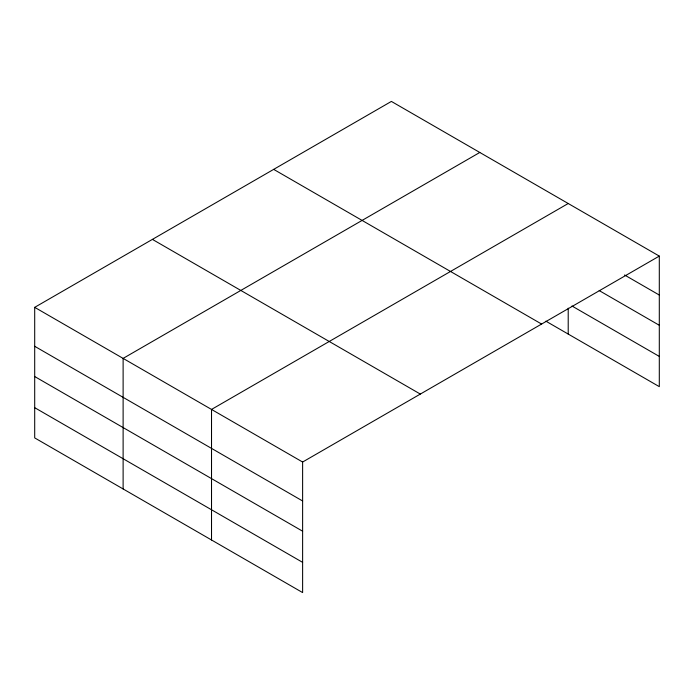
<?xml version="1.0" encoding="UTF-8"?>
<svg xmlns="http://www.w3.org/2000/svg" width="694" height="694" viewBox="0 0 694 694"><rect width="100%" height="100%" fill="white"/><g stroke="black" fill="none" stroke-linecap="round" stroke-linejoin="round"><path stroke-width="1.04" d="M659.3 256.095L391.381 101.419L34.7 307.347L34.7 437.905L302.619 592.581L302.619 462.031L659.3 256.095L659.3 386.653L545.874 321.166M479.797 152.463L123.116 358.39L123.116 488.949M568.212 203.507L211.523 409.434L211.523 539.993M624.557 274.989L659.3 295.045M599.2 290.578L659.3 325.278M571.969 306.002L659.3 356.421M273.679 169.371L541.598 324.055M152.402 239.387L420.321 394.071M34.7 307.347L302.619 462.031M34.7 346.297L302.619 500.981M34.7 376.53L302.619 531.205M34.7 407.673L302.619 562.357M568.212 308.153L568.212 334.066"/></g></svg>
